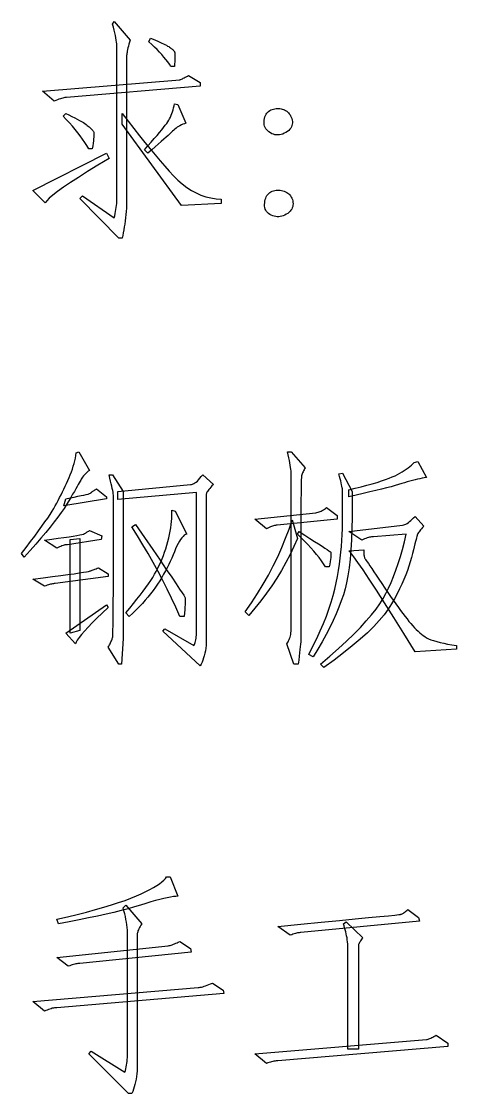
# Model space of a CAD drawing. Extents: x 0 to 420, y 0 to 297.
# Drawn here: x 71.73 to 80.38, y 69.81 to 91.11 of the extents above; entities that cross this region are included whole.
import ezdxf

# ---------------------------------------------------------------- set-up
doc = ezdxf.new("R2010")
doc.units = 0

msp = doc.modelspace()

# ---------------------------------------------------------------- linework, layer by layer
at = {"color": 7, "lineweight": 25}
for points in [[(72.889, 87.599), (72.941, 87.652), (73.574, 87.212), (73.584, 87.254), (73.593, 87.296), (73.601, 87.337), (73.608, 87.378), (73.614, 87.419), (73.619, 87.459), (73.622, 87.499), (73.625, 87.539), (73.627, 87.578), (73.627, 87.617), (73.627, 90.605), (73.626, 90.635), (73.624, 90.668), (73.619, 90.705), (73.613, 90.745), (73.605, 90.789), (73.595, 90.837), (73.584, 90.888), (73.571, 90.942), (73.556, 91), (73.539, 91.062), (73.574, 91.115), (73.891, 90.745), (73.877, 90.701), (73.865, 90.66), (73.855, 90.622), (73.846, 90.587), (73.838, 90.554), (73.832, 90.525), (73.827, 90.499), (73.823, 90.475), (73.821, 90.455), (73.82, 90.438), (73.82, 90.393), (73.82, 90.291), (73.82, 90.132), (73.82, 89.915), (73.82, 89.64), (73.82, 89.308), (73.82, 88.919), (73.82, 88.472), (73.82, 87.968), (73.82, 87.406), (73.813, 87.34), (73.806, 87.275), (73.798, 87.212), (73.789, 87.15), (73.781, 87.089), (73.772, 87.03), (73.763, 86.972), (73.753, 86.916), (73.743, 86.861), (73.733, 86.808), (73.662, 86.808)], [(74.699, 90.218), (74.67, 90.264), (74.637, 90.311), (74.601, 90.358), (74.562, 90.407), (74.519, 90.455), (74.474, 90.505), (74.425, 90.555), (74.373, 90.606), (74.318, 90.658), (74.26, 90.71), (74.295, 90.781), (74.346, 90.76), (74.394, 90.74), (74.438, 90.721), (74.479, 90.703), (74.517, 90.686), (74.551, 90.67), (74.582, 90.655), (74.61, 90.64), (74.634, 90.626), (74.655, 90.614), (74.674, 90.602), (74.691, 90.59), (74.706, 90.579), (74.72, 90.569), (74.732, 90.559), (74.743, 90.549), (74.752, 90.54), (74.759, 90.532), (74.765, 90.524), (74.77, 90.517), (74.773, 90.508), (74.775, 90.494), (74.777, 90.475), (74.778, 90.452), (74.778, 90.425), (74.778, 90.393), (74.777, 90.356), (74.775, 90.314), (74.773, 90.269), (74.77, 90.218)], [(72.379, 89.533), (72.15, 89.726), (74.875, 89.954), (74.886, 89.958), (74.899, 89.964), (74.913, 89.97), (74.929, 89.977), (74.945, 89.985), (74.964, 89.995), (74.983, 90.005), (75.004, 90.016), (75.027, 90.029), (75.051, 90.042), (75.279, 89.902), (75.279, 89.831), (72.625, 89.603), (72.61, 89.602), (72.593, 89.6), (72.573, 89.597), (72.552, 89.592), (72.528, 89.585), (72.503, 89.578), (72.475, 89.568), (72.445, 89.558), (72.413, 89.546)], [(73.038, 89.049), (73.057, 89.034), (73.074, 89.019), (73.09, 89.005), (73.104, 88.992), (73.117, 88.979), (73.129, 88.967), (73.139, 88.956), (73.148, 88.945), (73.155, 88.935), (73.161, 88.926), (73.166, 88.915), (73.169, 88.898), (73.17, 88.877), (73.17, 88.85), (73.168, 88.818), (73.164, 88.782), (73.159, 88.74), (73.153, 88.693), (73.145, 88.641), (73.135, 88.583), (73.065, 88.583), (73.028, 88.647), (72.988, 88.711), (72.945, 88.775), (72.899, 88.839), (72.849, 88.904), (72.797, 88.969), (72.741, 89.035), (72.682, 89.101), (72.62, 89.167), (72.555, 89.234), (72.608, 89.286), (72.672, 89.256), (72.732, 89.226), (72.787, 89.199), (72.837, 89.173), (72.882, 89.148), (72.923, 89.125), (72.959, 89.104), (72.99, 89.084), (73.016, 89.066)], [(73.733, 89.286), (73.85, 89.132), (73.965, 88.984), (74.075, 88.843), (74.183, 88.709), (74.286, 88.581), (74.386, 88.461), (74.483, 88.347), (74.576, 88.24), (74.666, 88.14), (74.752, 88.047), (74.837, 87.962), (74.925, 87.885), (75.015, 87.817), (75.106, 87.758), (75.2, 87.707), (75.296, 87.664), (75.394, 87.631), (75.495, 87.606), (75.597, 87.589), (75.701, 87.581), (75.701, 87.494), (74.91, 87.458), (73.733, 89.076)], [(74.242, 88.495), (74.172, 88.566), (74.243, 88.644), (74.309, 88.717), (74.369, 88.785), (74.424, 88.848), (74.473, 88.906), (74.517, 88.959), (74.555, 89.007), (74.588, 89.05), (74.616, 89.087), (74.638, 89.119), (74.657, 89.15), (74.674, 89.182), (74.69, 89.215), (74.705, 89.249), (74.719, 89.284), (74.732, 89.321), (74.743, 89.359), (74.753, 89.398), (74.762, 89.438), (74.77, 89.48), (74.84, 89.462), (74.998, 89.093), (74.967, 89.082), (74.937, 89.07), (74.908, 89.057), (74.88, 89.042), (74.853, 89.027), (74.827, 89.011), (74.802, 88.993), (74.779, 88.975), (74.756, 88.955), (74.734, 88.935), (74.711, 88.912), (74.681, 88.884), (74.646, 88.851), (74.605, 88.814), (74.559, 88.772), (74.507, 88.726), (74.449, 88.675), (74.386, 88.62), (74.317, 88.56)], [(76.712, 89.366), (76.738, 89.373), (76.764, 89.379), (76.79, 89.383), (76.815, 89.385), (76.839, 89.385), (76.864, 89.384), (76.888, 89.38), (76.912, 89.374), (76.935, 89.366), (76.958, 89.357), (76.98, 89.345), (77.001, 89.332), (77.02, 89.316), (77.037, 89.299), (77.053, 89.28), (77.067, 89.259), (77.079, 89.236), (77.09, 89.211), (77.1, 89.184), (77.108, 89.155), (77.113, 89.125), (77.114, 89.097), (77.111, 89.07), (77.105, 89.044), (77.094, 89.018), (77.08, 88.994), (77.062, 88.971), (77.04, 88.949), (77.014, 88.928), (76.984, 88.909), (76.953, 88.891), (76.922, 88.877), (76.89, 88.867), (76.859, 88.861), (76.828, 88.858), (76.798, 88.859), (76.767, 88.864), (76.737, 88.872), (76.707, 88.884), (76.677, 88.9), (76.649, 88.918), (76.624, 88.938), (76.603, 88.96), (76.585, 88.983), (76.571, 89.007), (76.561, 89.034), (76.554, 89.062), (76.55, 89.091), (76.55, 89.122), (76.554, 89.155), (76.56, 89.187), (76.569, 89.217), (76.579, 89.244), (76.592, 89.269), (76.607, 89.291), (76.623, 89.311), (76.642, 89.328), (76.663, 89.343), (76.687, 89.356)], [(73.469, 88.39), (73.244, 88.255), (73.041, 88.13), (72.86, 88.016), (72.701, 87.912), (72.564, 87.819), (72.448, 87.736), (72.354, 87.664), (72.282, 87.603), (72.232, 87.552), (72.203, 87.511), (71.957, 87.757), (73.416, 88.495)], [(76.694, 87.265), (76.666, 87.28), (76.641, 87.297), (76.62, 87.317), (76.602, 87.338), (76.587, 87.362), (76.575, 87.387), (76.567, 87.415), (76.562, 87.445), (76.561, 87.477), (76.563, 87.511), (76.567, 87.545), (76.574, 87.576), (76.583, 87.605), (76.595, 87.632), (76.609, 87.656), (76.625, 87.678), (76.643, 87.697), (76.664, 87.714), (76.687, 87.728), (76.712, 87.74), (76.738, 87.749), (76.765, 87.756), (76.791, 87.761), (76.817, 87.764), (76.844, 87.764), (76.87, 87.762), (76.897, 87.757), (76.923, 87.751), (76.949, 87.742), (76.976, 87.731), (77.001, 87.718), (77.024, 87.703), (77.044, 87.686), (77.063, 87.668), (77.079, 87.647), (77.093, 87.625), (77.104, 87.602), (77.113, 87.576), (77.12, 87.549), (77.125, 87.52), (77.127, 87.491), (77.125, 87.463), (77.121, 87.436), (77.112, 87.41), (77.101, 87.386), (77.086, 87.363), (77.068, 87.341), (77.046, 87.32), (77.021, 87.301), (76.993, 87.283), (76.963, 87.267), (76.933, 87.254), (76.904, 87.244), (76.874, 87.238), (76.844, 87.234), (76.814, 87.234), (76.784, 87.237), (76.754, 87.243), (76.724, 87.253)], [(72.625, 81.516), (72.576, 81.437), (72.518, 81.353), (72.453, 81.263), (72.38, 81.167), (72.3, 81.066), (72.212, 80.958), (72.116, 80.845), (72.012, 80.726), (71.901, 80.601), (71.781, 80.47), (71.729, 80.54), (71.824, 80.663), (71.912, 80.779), (71.993, 80.887), (72.068, 80.988), (72.135, 81.081), (72.196, 81.167), (72.25, 81.245), (72.297, 81.317), (72.337, 81.38), (72.37, 81.437), (72.4, 81.49), (72.429, 81.543), (72.458, 81.597), (72.487, 81.652), (72.515, 81.707), (72.543, 81.763), (72.571, 81.819), (72.598, 81.876), (72.625, 81.933), (72.651, 81.991), (72.677, 82.048), (72.7, 82.106), (72.722, 82.162), (72.741, 82.218), (72.759, 82.274), (72.775, 82.329), (72.789, 82.384), (72.801, 82.438), (72.81, 82.491), (72.818, 82.544), (72.871, 82.562), (73.082, 82.193), (73.058, 82.175), (73.036, 82.157), (73.015, 82.138), (72.995, 82.12), (72.977, 82.1), (72.96, 82.081), (72.944, 82.061), (72.93, 82.041), (72.918, 82.02), (72.906, 81.999), (72.894, 81.976), (72.878, 81.946), (72.859, 81.912), (72.836, 81.871), (72.81, 81.826), (72.78, 81.775), (72.746, 81.718), (72.709, 81.656), (72.669, 81.589)], [(77.09, 78.994), (77.09, 79.566), (77.09, 80.081), (77.09, 80.538), (77.09, 80.937), (77.09, 81.279), (77.09, 81.563), (77.09, 81.789), (77.09, 81.958), (77.09, 82.069), (77.09, 82.122), (77.089, 82.149), (77.087, 82.179), (77.084, 82.214), (77.079, 82.252), (77.072, 82.294), (77.065, 82.34), (77.055, 82.389), (77.045, 82.443), (77.033, 82.501), (77.02, 82.562), (77.09, 82.562), (77.371, 82.245), (77.358, 82.224), (77.346, 82.204), (77.335, 82.183), (77.325, 82.162), (77.316, 82.142), (77.309, 82.122), (77.303, 82.102), (77.298, 82.082), (77.294, 82.063), (77.292, 82.043), (77.29, 82.01), (77.289, 81.949), (77.288, 81.861), (77.286, 81.745), (77.285, 81.602), (77.285, 81.431), (77.284, 81.232), (77.284, 81.006), (77.283, 80.752), (77.283, 80.47), (77.283, 80.188), (77.283, 79.934), (77.283, 79.707), (77.283, 79.507), (77.283, 79.334), (77.283, 79.189), (77.283, 79.07), (77.283, 78.979), (77.283, 78.916), (77.283, 78.879), (77.283, 78.853), (77.281, 78.821), (77.279, 78.783), (77.275, 78.739), (77.27, 78.688), (77.264, 78.631), (77.257, 78.569), (77.25, 78.5), (77.241, 78.424), (77.231, 78.343), (77.143, 78.343), (77.002, 78.747), (77.016, 78.766), (77.028, 78.785), (77.039, 78.806), (77.05, 78.829), (77.059, 78.853), (77.067, 78.878), (77.075, 78.905), (77.081, 78.933), (77.086, 78.963)], [(78.233, 81.665), (78.233, 81.806), (78.362, 81.837), (78.483, 81.868), (78.596, 81.898), (78.701, 81.927), (78.797, 81.955), (78.885, 81.983), (78.965, 82.01), (79.037, 82.037), (79.1, 82.062), (79.155, 82.087), (79.205, 82.112), (79.252, 82.137), (79.296, 82.163), (79.338, 82.189), (79.377, 82.215), (79.414, 82.241), (79.448, 82.268), (79.479, 82.295), (79.507, 82.323), (79.533, 82.351), (79.604, 82.369), (79.779, 82.052), (79.736, 82.045), (79.692, 82.036), (79.646, 82.026), (79.599, 82.016), (79.551, 82.004), (79.501, 81.991), (79.45, 81.977), (79.397, 81.962), (79.343, 81.946), (79.287, 81.929), (79.226, 81.911), (79.155, 81.89), (79.074, 81.868), (78.983, 81.845), (78.883, 81.819), (78.773, 81.792), (78.652, 81.763), (78.522, 81.732), (78.382, 81.7)], [(73.557, 80.259), (73.557, 80.514), (73.557, 80.744), (73.557, 80.948), (73.557, 81.128), (73.557, 81.283), (73.557, 81.413), (73.557, 81.518), (73.557, 81.598), (73.557, 81.653), (73.557, 81.683), (73.556, 81.703), (73.553, 81.728), (73.549, 81.758), (73.543, 81.793), (73.535, 81.832), (73.525, 81.877), (73.514, 81.927), (73.5, 81.981), (73.486, 82.041), (73.469, 82.105), (73.539, 82.105), (73.75, 81.771), (73.75, 78.853), (73.715, 78.343), (73.662, 78.343), (73.451, 78.677), (73.465, 78.701), (73.477, 78.724), (73.489, 78.745), (73.499, 78.766), (73.508, 78.785), (73.517, 78.803), (73.524, 78.819), (73.53, 78.835), (73.535, 78.849), (73.539, 78.862), (73.542, 78.887), (73.545, 78.937), (73.548, 79.013), (73.55, 79.115), (73.552, 79.242), (73.554, 79.394), (73.555, 79.572), (73.556, 79.776), (73.557, 80.005)], [(74.576, 79.046), (75.156, 78.712), (75.166, 78.731), (75.175, 78.752), (75.183, 78.774), (75.19, 78.799), (75.196, 78.827), (75.201, 78.856), (75.204, 78.887), (75.207, 78.92), (75.209, 78.956), (75.209, 78.994), (75.209, 81.753), (73.645, 81.613), (73.645, 81.771), (75.086, 81.911), (75.107, 81.913), (75.13, 81.919), (75.152, 81.929), (75.176, 81.942), (75.2, 81.96), (75.225, 81.981), (75.251, 82.006), (75.277, 82.035), (75.304, 82.068), (75.332, 82.105), (75.543, 81.911), (75.516, 81.884), (75.492, 81.859), (75.471, 81.835), (75.453, 81.813), (75.438, 81.793), (75.425, 81.774), (75.415, 81.758), (75.408, 81.743), (75.404, 81.73), (75.402, 81.718), (75.402, 81.679), (75.402, 81.583), (75.402, 81.43), (75.402, 81.22), (75.402, 80.953), (75.402, 80.63), (75.402, 80.249), (75.402, 79.811), (75.402, 79.317), (75.402, 78.765), (75.398, 78.71), (75.392, 78.657), (75.384, 78.606), (75.374, 78.557), (75.363, 78.51), (75.35, 78.465), (75.335, 78.423), (75.318, 78.382), (75.3, 78.344), (75.279, 78.308), (74.541, 78.994)], [(78.162, 79.837), (78.127, 79.719), (78.086, 79.597), (78.039, 79.472), (77.985, 79.342), (77.925, 79.209), (77.858, 79.072), (77.786, 78.93), (77.707, 78.785), (77.621, 78.637), (77.529, 78.484), (77.441, 78.536), (77.523, 78.696), (77.598, 78.852), (77.668, 79.004), (77.731, 79.152), (77.789, 79.297), (77.84, 79.437), (77.886, 79.574), (77.925, 79.706), (77.959, 79.835), (77.986, 79.96), (78.01, 80.083), (78.031, 80.205), (78.049, 80.326), (78.065, 80.445), (78.079, 80.565), (78.09, 80.683), (78.098, 80.8), (78.105, 80.917), (78.108, 81.032), (78.109, 81.147), (78.109, 81.256), (78.109, 81.355), (78.109, 81.445), (78.109, 81.524), (78.109, 81.593), (78.109, 81.652), (78.109, 81.701), (78.109, 81.74), (78.109, 81.769), (78.109, 81.788), (78.109, 81.804), (78.107, 81.824), (78.103, 81.848), (78.098, 81.876), (78.092, 81.907), (78.084, 81.942), (78.075, 81.982), (78.064, 82.025), (78.053, 82.072), (78.039, 82.122), (78.109, 82.14), (78.303, 81.771), (78.305, 81.508), (78.303, 81.26), (78.298, 81.028), (78.289, 80.812), (78.276, 80.611), (78.261, 80.425), (78.241, 80.255), (78.218, 80.1), (78.192, 79.961)], [(73.416, 81.63), (72.572, 81.49), (72.608, 81.63), (72.698, 81.647), (72.779, 81.663), (72.852, 81.677), (72.915, 81.691), (72.97, 81.703), (73.016, 81.714), (73.052, 81.723), (73.08, 81.731), (73.099, 81.739), (73.108, 81.744), (73.114, 81.75), (73.121, 81.756), (73.13, 81.763), (73.139, 81.77), (73.15, 81.777), (73.162, 81.786), (73.176, 81.794), (73.19, 81.804), (73.206, 81.813), (73.223, 81.824), (73.416, 81.665)], [(74.374, 80.127), (74.407, 80.186), (74.438, 80.246), (74.468, 80.308), (74.496, 80.371), (74.524, 80.435), (74.549, 80.501), (74.573, 80.568), (74.596, 80.636), (74.618, 80.706), (74.638, 80.778), (74.656, 80.849), (74.672, 80.918), (74.686, 80.985), (74.697, 81.051), (74.706, 81.114), (74.713, 81.175), (74.717, 81.235), (74.719, 81.292), (74.719, 81.348), (74.717, 81.402), (74.787, 81.384), (75.016, 80.927), (74.991, 80.917), (74.966, 80.902), (74.942, 80.881), (74.917, 80.854), (74.893, 80.822), (74.868, 80.784), (74.843, 80.74), (74.819, 80.691), (74.794, 80.636), (74.77, 80.576), (74.744, 80.512), (74.717, 80.449), (74.688, 80.385), (74.657, 80.321), (74.625, 80.257), (74.59, 80.193), (74.554, 80.128), (74.516, 80.064), (74.477, 79.999), (74.436, 79.934), (74.392, 79.869), (74.346, 79.804), (74.296, 79.74), (74.244, 79.675), (74.19, 79.611), (74.132, 79.547), (74.071, 79.483), (74.008, 79.419), (73.942, 79.356), (73.873, 79.292), (73.803, 79.363), (73.881, 79.456), (73.955, 79.545), (74.024, 79.631), (74.088, 79.713), (74.148, 79.791), (74.203, 79.866), (74.253, 79.937), (74.298, 80.004), (74.338, 80.067)], [(76.809, 81.103), (76.794, 81.102), (76.778, 81.1), (76.76, 81.097), (76.741, 81.092), (76.721, 81.085), (76.699, 81.078), (76.676, 81.068), (76.651, 81.058), (76.625, 81.046), (76.598, 81.033), (76.369, 81.226), (77.582, 81.349), (77.603, 81.353), (77.624, 81.359), (77.645, 81.366), (77.666, 81.374), (77.688, 81.384), (77.709, 81.395), (77.73, 81.408), (77.751, 81.422), (77.772, 81.438), (77.793, 81.454), (78.004, 81.296), (78.004, 81.226)], [(76.246, 79.31), (76.176, 79.38), (76.302, 79.563), (76.421, 79.746), (76.533, 79.929), (76.637, 80.111), (76.734, 80.294), (76.823, 80.477), (76.906, 80.66), (76.98, 80.843), (77.048, 81.026), (77.108, 81.208), (77.213, 80.839), (77.143, 80.678), (77.067, 80.519), (76.986, 80.362), (76.898, 80.206), (76.804, 80.053), (76.705, 79.901), (76.599, 79.75), (76.487, 79.602), (76.37, 79.455)], [(79.085, 79.538), (79.019, 79.434), (78.938, 79.325), (78.842, 79.21), (78.731, 79.091), (78.604, 78.967), (78.462, 78.838), (78.304, 78.704), (78.132, 78.565), (77.944, 78.422), (77.74, 78.273), (77.67, 78.343), (77.857, 78.502), (78.029, 78.654), (78.188, 78.8), (78.334, 78.939), (78.465, 79.073), (78.583, 79.2), (78.688, 79.32), (78.778, 79.434), (78.855, 79.542), (78.918, 79.644), (78.973, 79.745), (79.026, 79.853), (79.077, 79.966), (79.126, 80.085), (79.173, 80.211), (79.218, 80.342), (79.26, 80.479), (79.301, 80.623), (79.339, 80.772), (79.375, 80.927), (78.725, 80.874), (78.707, 80.874), (78.687, 80.872), (78.667, 80.868), (78.646, 80.863), (78.624, 80.857), (78.6, 80.849), (78.576, 80.84), (78.55, 80.829), (78.524, 80.817), (78.496, 80.804), (78.233, 80.98), (79.305, 81.103), (79.326, 81.108), (79.348, 81.116), (79.371, 81.126), (79.395, 81.139), (79.419, 81.156), (79.444, 81.175), (79.47, 81.196), (79.496, 81.221), (79.523, 81.248), (79.551, 81.279), (79.727, 81.085), (79.703, 81.058), (79.682, 81.033), (79.663, 81.01), (79.646, 80.99), (79.632, 80.971), (79.62, 80.955), (79.61, 80.94), (79.603, 80.928), (79.598, 80.918), (79.595, 80.91), (79.592, 80.899), (79.587, 80.88), (79.581, 80.854), (79.572, 80.821), (79.562, 80.78), (79.549, 80.731), (79.535, 80.675), (79.519, 80.611), (79.501, 80.54), (79.481, 80.461), (79.458, 80.378), (79.431, 80.292), (79.401, 80.205), (79.367, 80.115), (79.329, 80.024), (79.288, 79.931), (79.242, 79.836), (79.194, 79.738), (79.141, 79.639)], [(73.311, 80.822), (72.643, 80.716), (72.628, 80.715), (72.612, 80.713), (72.594, 80.71), (72.575, 80.705), (72.555, 80.699), (72.533, 80.691), (72.51, 80.682), (72.485, 80.671), (72.459, 80.659), (72.432, 80.646), (72.186, 80.804), (72.33, 80.824), (72.459, 80.843), (72.574, 80.859), (72.674, 80.874), (72.759, 80.888), (72.83, 80.899), (72.886, 80.909), (72.928, 80.917), (72.955, 80.923), (72.968, 80.927), (72.974, 80.931), (72.981, 80.936), (72.989, 80.941), (72.999, 80.947), (73.01, 80.953), (73.022, 80.961), (73.035, 80.969), (73.049, 80.978), (73.065, 80.987), (73.082, 80.997), (73.328, 80.892)], [(74.963, 79.292), (74.875, 79.292), (74.796, 79.471), (74.713, 79.65), (74.627, 79.829), (74.538, 80.007), (74.444, 80.184), (74.348, 80.362), (74.248, 80.539), (74.144, 80.715), (74.037, 80.892), (73.926, 81.068), (73.996, 81.12), (74.177, 80.856), (74.339, 80.619), (74.483, 80.408), (74.608, 80.225), (74.715, 80.068), (74.803, 79.938), (74.873, 79.835), (74.924, 79.759), (74.957, 79.71), (74.972, 79.688), (74.976, 79.676), (74.98, 79.658), (74.982, 79.634), (74.983, 79.603), (74.983, 79.567), (74.981, 79.524), (74.979, 79.476), (74.975, 79.421), (74.969, 79.36)], [(77.775, 80.277), (77.735, 80.337), (77.691, 80.398), (77.644, 80.461), (77.593, 80.524), (77.538, 80.589), (77.48, 80.654), (77.419, 80.721), (77.354, 80.789), (77.285, 80.857), (77.213, 80.927), (77.248, 80.98), (77.362, 80.906), (77.464, 80.84), (77.555, 80.781), (77.635, 80.73), (77.703, 80.685), (77.76, 80.649), (77.805, 80.619), (77.839, 80.597), (77.861, 80.583), (77.872, 80.576), (77.877, 80.569), (77.88, 80.558), (77.881, 80.541), (77.881, 80.519), (77.879, 80.492), (77.875, 80.46), (77.87, 80.422), (77.864, 80.379), (77.856, 80.33), (77.846, 80.277)], [(72.889, 80.839), (72.889, 79.011), (72.695, 78.958), (72.695, 80.822)], [(79.393, 79.24), (79.431, 79.192), (79.469, 79.147), (79.506, 79.105), (79.542, 79.065), (79.577, 79.029), (79.612, 78.995), (79.646, 78.964), (79.68, 78.936), (79.712, 78.911), (79.744, 78.888), (79.779, 78.867), (79.82, 78.847), (79.868, 78.828), (79.921, 78.809), (79.982, 78.791), (80.048, 78.774), (80.121, 78.758), (80.2, 78.742), (80.285, 78.727), (80.377, 78.712), (80.377, 78.642), (79.551, 78.589), (79.329, 78.948), (79.127, 79.271), (78.945, 79.56), (78.783, 79.813), (78.641, 80.031), (78.519, 80.213), (78.418, 80.361), (78.336, 80.474), (78.274, 80.551), (78.233, 80.593), (78.531, 80.611), (78.532, 80.584), (78.532, 80.559), (78.534, 80.536), (78.536, 80.515), (78.538, 80.496), (78.541, 80.48), (78.544, 80.466), (78.548, 80.453), (78.553, 80.443), (78.558, 80.435), (78.566, 80.424), (78.58, 80.404), (78.599, 80.376), (78.624, 80.339), (78.654, 80.294), (78.691, 80.241), (78.732, 80.179), (78.78, 80.109), (78.833, 80.03), (78.892, 79.943), (78.952, 79.853), (79.01, 79.768), (79.066, 79.688), (79.12, 79.611), (79.171, 79.538), (79.22, 79.47), (79.266, 79.406), (79.311, 79.346), (79.353, 79.291)], [(73.451, 80.136), (73.451, 80.083), (72.397, 79.943), (72.382, 79.942), (72.366, 79.941), (72.348, 79.938), (72.329, 79.934), (72.309, 79.93), (72.287, 79.924), (72.264, 79.917), (72.239, 79.909), (72.213, 79.9), (72.186, 79.89), (71.957, 80.031), (72.161, 80.058), (72.345, 80.082), (72.509, 80.104), (72.652, 80.123), (72.775, 80.14), (72.877, 80.155), (72.959, 80.167), (73.02, 80.177), (73.061, 80.184), (73.082, 80.189), (73.093, 80.193), (73.106, 80.197), (73.12, 80.203), (73.136, 80.209), (73.152, 80.215), (73.171, 80.223), (73.19, 80.231), (73.211, 80.239), (73.234, 80.249), (73.258, 80.259)], [(72.608, 78.958), (73.416, 79.521), (73.451, 79.468), (73.334, 79.357), (73.228, 79.254), (73.134, 79.16), (73.052, 79.074), (72.981, 78.998), (72.922, 78.93), (72.874, 78.871), (72.838, 78.821), (72.814, 78.78), (72.801, 78.747)], [(74.014, 73.737), (74.111, 73.78), (74.201, 73.822), (74.282, 73.863), (74.354, 73.903), (74.418, 73.941), (74.474, 73.978), (74.521, 74.014), (74.559, 74.049), (74.59, 74.082), (74.611, 74.115), (74.682, 74.115), (74.84, 73.728), (74.798, 73.726), (74.748, 73.721), (74.691, 73.712), (74.628, 73.7), (74.556, 73.684), (74.478, 73.665), (74.393, 73.642), (74.3, 73.615), (74.2, 73.586), (74.093, 73.552), (73.977, 73.517), (73.851, 73.481), (73.714, 73.445), (73.567, 73.409), (73.41, 73.372), (73.242, 73.335), (73.064, 73.297), (72.875, 73.26), (72.676, 73.221), (72.467, 73.183), (72.432, 73.271), (72.641, 73.32), (72.838, 73.368), (73.024, 73.416), (73.2, 73.464), (73.363, 73.51), (73.516, 73.557), (73.657, 73.602), (73.787, 73.648), (73.906, 73.692)], [(73.785, 70.23), (73.795, 70.265), (73.804, 70.301), (73.812, 70.337), (73.819, 70.373), (73.825, 70.41), (73.83, 70.447), (73.833, 70.485), (73.836, 70.522), (73.837, 70.56), (73.838, 70.599), (73.838, 72.954), (73.837, 73.004), (73.834, 73.055), (73.83, 73.107), (73.824, 73.16), (73.816, 73.214), (73.806, 73.269), (73.795, 73.325), (73.782, 73.382), (73.767, 73.44), (73.75, 73.499), (73.803, 73.552), (74.119, 73.183), (74.103, 73.156), (74.088, 73.13), (74.074, 73.105), (74.063, 73.082), (74.053, 73.06), (74.045, 73.04), (74.039, 73.021), (74.035, 73.003), (74.032, 72.987), (74.031, 72.972), (74.031, 72.933), (74.031, 72.843), (74.031, 72.704), (74.031, 72.514), (74.031, 72.273), (74.031, 71.983), (74.031, 71.642), (74.031, 71.251), (74.031, 70.809), (74.031, 70.318), (74.027, 70.259), (74.021, 70.202), (74.014, 70.146), (74.006, 70.093), (73.996, 70.041), (73.985, 69.991), (73.972, 69.942), (73.958, 69.896), (73.943, 69.851), (73.926, 69.808), (73.856, 69.808), (73.065, 70.599), (73.117, 70.652)], [(76.826, 73.13), (77.281, 73.174), (77.689, 73.213), (78.049, 73.248), (78.363, 73.278), (78.63, 73.304), (78.85, 73.325), (79.023, 73.342), (79.149, 73.355), (79.229, 73.364), (79.261, 73.368), (79.27, 73.37), (79.281, 73.374), (79.293, 73.38), (79.306, 73.387), (79.32, 73.396), (79.336, 73.407), (79.353, 73.419), (79.371, 73.432), (79.39, 73.447), (79.41, 73.464), (79.621, 73.306), (79.639, 73.236), (77.283, 73.007), (77.269, 73.007), (77.252, 73.005), (77.235, 73.002), (77.216, 72.999), (77.195, 72.994), (77.174, 72.988), (77.15, 72.981), (77.126, 72.973), (77.1, 72.964), (77.072, 72.954)], [(78.215, 70.687), (78.215, 72.779), (78.211, 72.821), (78.206, 72.862), (78.2, 72.904), (78.192, 72.945), (78.184, 72.985), (78.175, 73.025), (78.164, 73.065), (78.153, 73.105), (78.141, 73.144), (78.127, 73.183), (78.18, 73.218), (78.514, 72.902), (78.497, 72.881), (78.482, 72.862), (78.469, 72.843), (78.458, 72.826), (78.448, 72.809), (78.44, 72.794), (78.434, 72.78), (78.429, 72.767), (78.427, 72.755), (78.426, 72.744), (78.426, 72.713), (78.426, 72.644), (78.426, 72.536), (78.426, 72.389), (78.426, 72.203), (78.426, 71.978), (78.426, 71.714), (78.426, 71.41), (78.426, 71.068), (78.426, 70.687)], [(75.086, 72.691), (75.104, 72.62), (72.889, 72.392), (72.871, 72.391), (72.852, 72.39), (72.831, 72.387), (72.81, 72.384), (72.788, 72.379), (72.764, 72.373), (72.74, 72.366), (72.714, 72.358), (72.688, 72.349), (72.66, 72.339), (72.432, 72.515), (74.647, 72.744), (74.665, 72.748), (74.684, 72.753), (74.704, 72.759), (74.725, 72.766), (74.748, 72.774), (74.771, 72.784), (74.795, 72.794), (74.821, 72.805), (74.847, 72.818), (74.875, 72.831)], [(71.957, 71.636), (75.244, 71.917), (75.263, 71.918), (75.284, 71.921), (75.306, 71.925), (75.331, 71.931), (75.358, 71.939), (75.388, 71.949), (75.419, 71.96), (75.452, 71.974), (75.488, 71.989), (75.525, 72.005), (75.736, 71.865), (75.754, 71.794), (72.432, 71.513), (72.41, 71.512), (72.388, 71.51), (72.365, 71.507), (72.342, 71.502), (72.317, 71.495), (72.293, 71.488), (72.267, 71.479), (72.24, 71.468), (72.213, 71.456), (72.186, 71.443)], [(80.201, 70.74), (76.826, 70.458), (76.808, 70.458), (76.789, 70.456), (76.769, 70.454), (76.748, 70.45), (76.725, 70.445), (76.702, 70.439), (76.677, 70.433), (76.652, 70.425), (76.625, 70.416), (76.598, 70.406), (76.369, 70.599), (79.779, 70.88), (79.794, 70.884), (79.81, 70.889), (79.826, 70.896), (79.844, 70.903), (79.863, 70.911), (79.883, 70.92), (79.904, 70.931), (79.926, 70.942), (79.949, 70.955), (79.973, 70.968), (80.201, 70.81)]]:
    msp.add_lwpolyline(points, close=True, dxfattribs=at)

doc.saveas('drawing.dxf')
